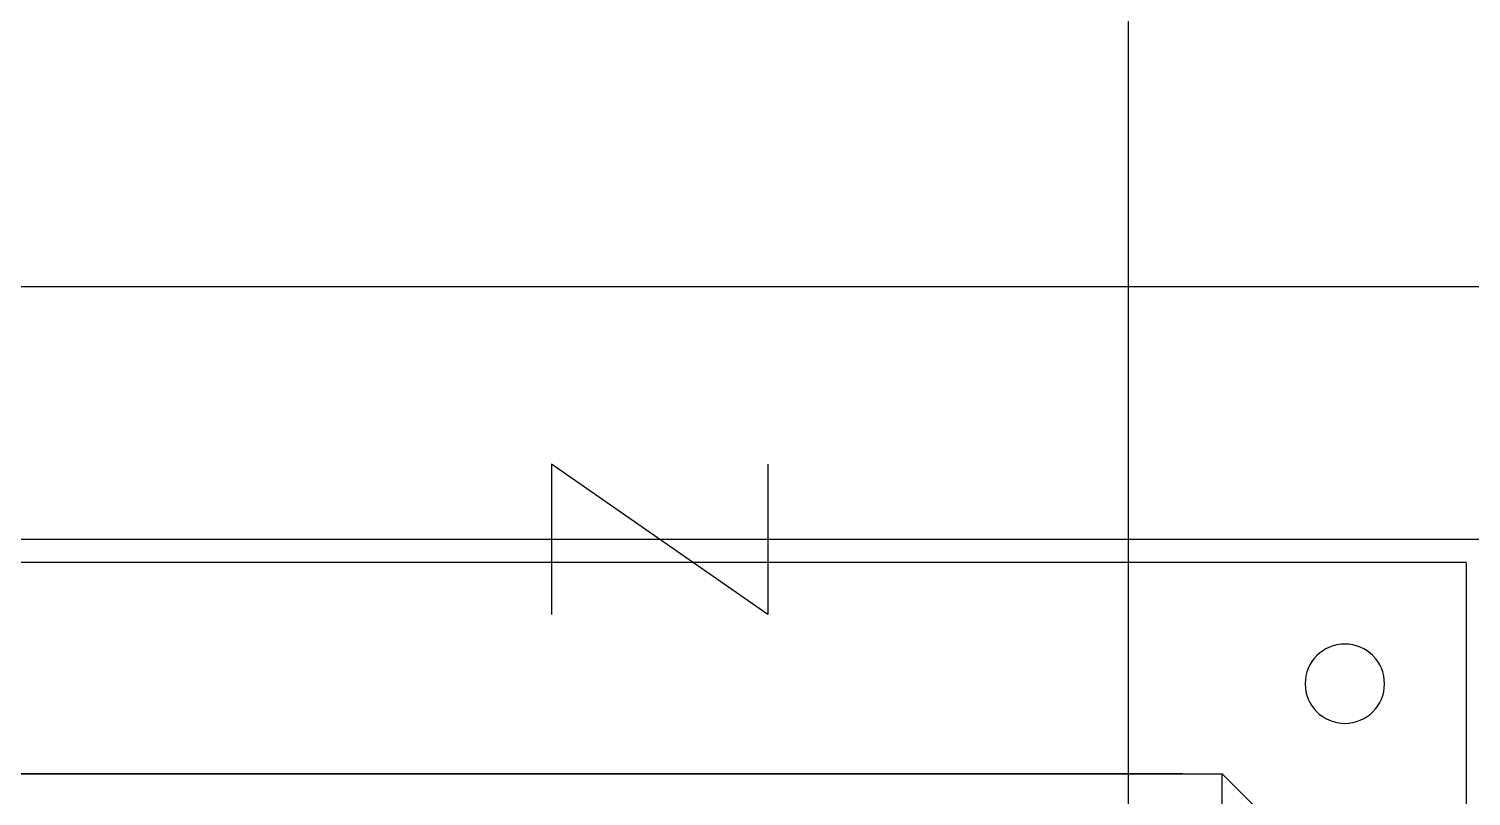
# Model space of a CAD drawing. Header units: millimetres. Extents: x 89450 to 753248, y -530175 to 1209785.
# Drawn here: x 97893.8 to 98093.7, y -94167 to -94060.7 of the extents above; entities that cross this region are included whole.
import ezdxf

# ---------------------------------------------------------------- set-up
doc = ezdxf.new("R2010")
doc.units = ezdxf.units.MM
doc.header["$LTSCALE"] = 150
doc.layers.add('------00 Load Bank', color=3, linetype='Continuous')

# ---------------------------------------------------------------- blocks, each defined once
blk = doc.blocks.new('A$Cd768ecee')
at = {"color": 0}
for p, q in [((0, 1180), (1180, 1180)), ((35, 1145), (1145, 1145)), ((38.2, 1141.8), (1141.8, 1141.8)), ((38.2, 1141.8), (38.2, 38.2))]:
    blk.add_line(p, q, dxfattribs=at)
blk.add_lwpolyline([(135, 1155.42), (135, 1134.58), (165, 1155.42), (165, 1134.58)], dxfattribs=at)
blk.add_circle((55, 1125), 5.5, dxfattribs=at)
blk = doc.blocks.new('A$C02650c35')
at = {"color": 0}
for p, q in [((4.5, 1065), (0, 1060.5)), ((0, 24.5), (0, 1060.5)), ((0, 24.5), (0, 1060.5)), ((1045, 1060.5), (0, 1060.5)), ((0, 1055), (0, 30))]:
    blk.add_line(p, q, dxfattribs=at)

msp = doc.modelspace()

# ---------------------------------------------------------------- linework, layer by layer
at = {"layer": '------00 Load Bank', "color": 161, "ltscale": 2, "elevation": 0}
msp.add_lwpolyline([(98046.23, -94270.34), (98046.23, -93838.04), (97036.23, -93838.04), (97036.23, -94270.34)], close=True, dxfattribs=at)

# ---------------------------------------------------------------- block references
at = {"layer": '------00 Load Bank', "color": 161, "xscale": -1}
msp.add_blockref('A$Cd768ecee', (98131.23, -95276.41, 0), dxfattribs=at)
at = {"layer": '------00 Load Bank', "color": 161, "rotation": 270}
msp.add_blockref('A$C02650c35', (96998.73, -94163.91, 0), dxfattribs=at)

doc.saveas('drawing.dxf')
